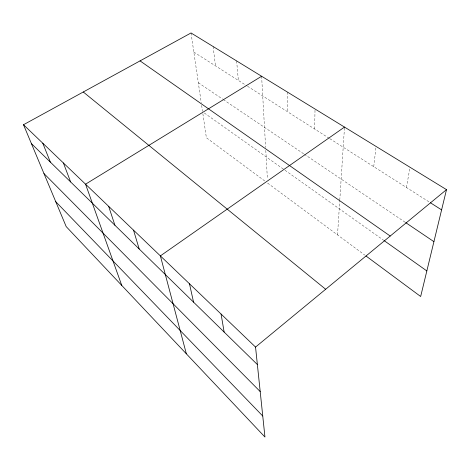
<?xml version="1.0" encoding="UTF-8"?>
<svg xmlns="http://www.w3.org/2000/svg" width="470" height="470" viewBox="0 0 470 470"><rect width="100%" height="100%" fill="white"/><g stroke="black" fill="none" stroke-linecap="round" stroke-linejoin="round"><path stroke-width="0.35" stroke-dasharray="2.35 1.76" d="M314.642 129.021L315.035 109.011M337.531 234.906L339.74 200.784M339.787 200.061L344.504 127.082M373.738 166.662L376.076 146.446M406.456 187.501L409.987 167.238M193.834 52.076L246.897 85.869M247.502 86.257L329.229 138.309M329.834 138.697L429.269 202.03M198.322 82.726L222.709 99.176M223.303 99.581L303.696 153.813M304.307 154.219L405.105 222.216M204.344 113.012L284.415 169.84M285.002 170.258L383.861 240.429M264.728 180.962L206.377 137.728L202.576 111.754M267.636 183.118L364.773 255.087M191.032 32.965L201.219 102.519M201.636 105.362L202.47 111.043M213.139 46.524L215.448 65.841M236.621 60.924L238.372 80.441M261.62 76.252L265.632 147.51M265.791 150.394L267.395 178.835M287.47 92.102L287.875 111.972"/><path stroke-width="0.7" d="M23.5 124.732L255.545 347.077L264.951 437.035L66.194 226.605L23.5 124.732L191.032 32.965L446.5 189.633L420.662 296.5L365.948 255.962M255.545 347.077L446.5 189.633M344.504 127.082L160.382 255.892L186.367 353.834M261.62 76.252L85.546 184.181L121.759 285.431M430.502 202.817L441.6 209.884M405.704 222.621L433.922 241.656M140.06 60.889L390.206 236.046M384.454 240.846L426.842 270.932M83.278 91.991L325.669 289.262M31.396 143.573L257.378 364.567M43.963 173.565L260.198 391.575M55.748 201.677L262.754 416.021M42.77 143.191L50.361 162.121M63.397 162.961L70.629 181.943M108.646 206.318L114.933 225.265M133.521 230.153L139.196 248.994M189.469 283.762L193.558 302.157M221.076 314.048L224.137 332.061"/></g></svg>
